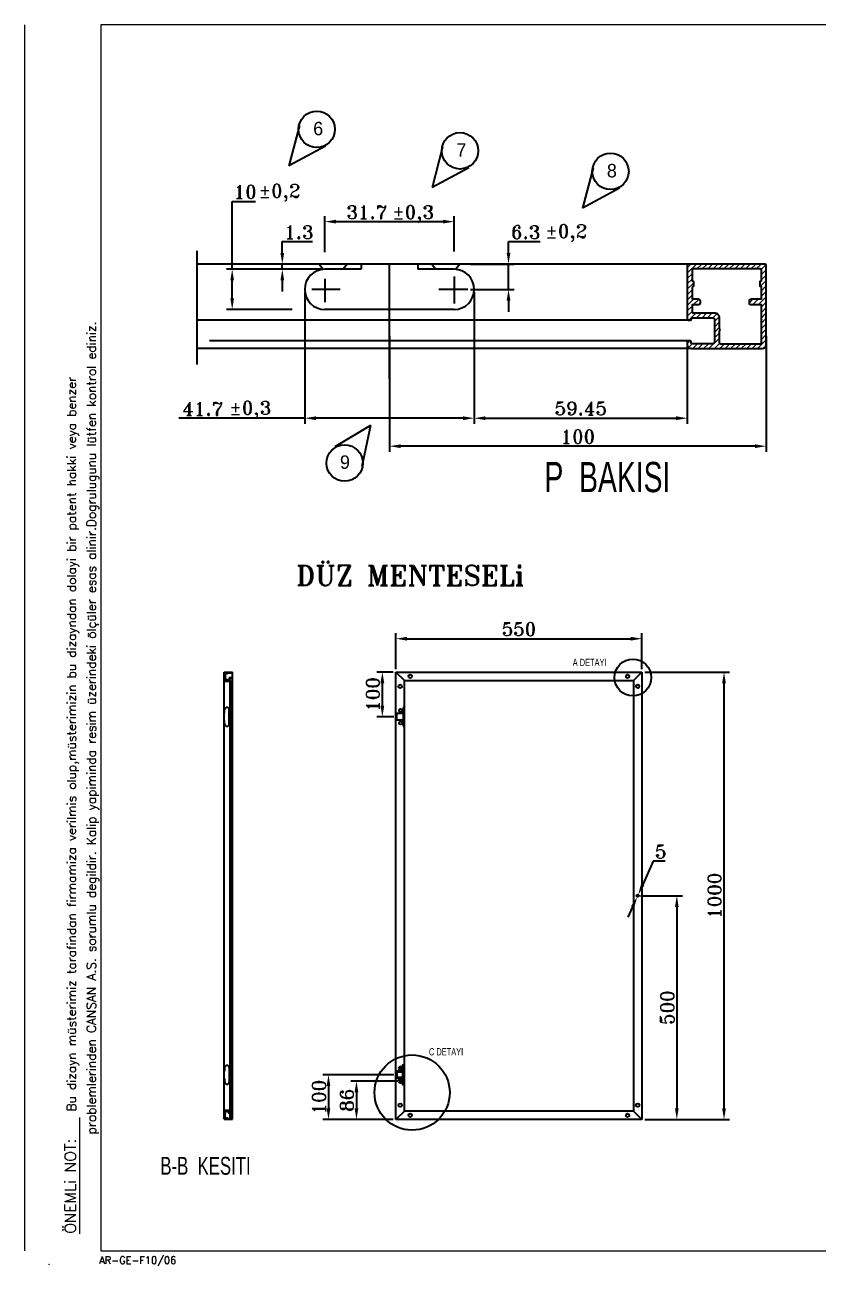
# Model space of a CAD drawing. Header units: millimetres. Extents: x 2483 to 2903, y 1404 to 1682.
# Drawn here: x 2483.4 to 2660.7, y 1404 to 1681.4 of the extents above; entities that cross this region are included whole.
import ezdxf

# ---------------------------------------------------------------- set-up
doc = ezdxf.new("R2010")
doc.units = ezdxf.units.MM
doc.header["$LTSCALE"] = 5
doc.linetypes.add('HIDDEN', pattern=[9.525, 6.35, -3.175])
for name, color, linetype, lineweight in [('cizgi', 7, 'Continuous', 20), ('taram', 5, 'Continuous', 18), ('VOLLEBREIT', 7, 'Continuous', 40)]:
    doc.layers.add(name, color=color, linetype=linetype, lineweight=lineweight)
doc.styles.add('ROMANT', font='romant.shx', dxfattribs={"height": 3})
doc.dimstyles.new('ISO-25', dxfattribs={"dimtxt": 10, "dimasz": 2.5, "dimexe": 1.25, "dimexo": 0.625, "dimtad": 1, "dimtoh": 1, "dimlfac": 5, "dimtxsty": 'ROMANT', "dimcen": 2.5, "dimclrd": 242, "dimclre": 242, "dimclrt": 242, "dimadec": 1, "dimazin": 2, "dimtfac": 1, "dimtmove": 0, "dimatfit": 3, "dimfxl": 0, "dimarcsym": 0})

# ---------------------------------------------------------------- blocks, each defined once
blk = doc.blocks.new('*D90')
at = {"color": 242, "lineweight": -2, "ltscale": 5}
for p, q in [((2566.34, 1537.4), (2566.34, 1545.47)), ((2621.34, 1537.4), (2621.34, 1545.47)), ((2568.84, 1544.22), (2618.84, 1544.22))]:
    blk.add_line(p, q, dxfattribs=at)
at = {"color": 242, "ltscale": 5}
for points in [[(2568.84, 1544.64), (2568.84, 1543.8), (2566.34, 1544.22)], [(2618.84, 1544.64), (2618.84, 1543.8), (2621.34, 1544.22)]]:
    blk.add_solid(points, dxfattribs=at)
at = {"layer": 'Defpoints', "color": 0, "ltscale": 5}
for p in [(2621.34, 1544.22), (2566.34, 1536.78), (2621.34, 1536.78)]:
    blk.add_point(p, dxfattribs=at)
at = {"color": 242, "ltscale": 5, "insert": (2593.84, 1546.35), "char_height": 3, "attachment_point": 5, "style": 'ROMANT'}
blk.add_mtext('{\\fRomanT|b0|i0|c162|p2;550}', dxfattribs=at)
blk = doc.blocks.new('BOHRSYMBOL_ALUSCHARNIER')
at = {"layer": 'VOLLEBREIT'}
for p, q in [((-7, -0.5), (-7, -15)), ((7, -0.5), (-7, -0.5)), ((7, -15), (7, -0.5))]:
    blk.add_line(p, q, dxfattribs=at)
blk.add_lwpolyline([(-21.05, -17), (21.05, -17), (21.05, -15), (-21.05, -15)], close=True, dxfattribs=at)
at = {"layer": 'VOLLEBREIT', "ltscale": 0.5}
for centre in [(-14, -9.6), (14, -9.6)]:
    blk.add_circle(centre, 3.5, dxfattribs=at)
at = {"layer": 'VOLLEBREIT', "color": 1, "ltscale": 0.5}
blk.add_point((0, 0), dxfattribs=at)
blk = doc.blocks.new('*D91')
at = {"color": 242, "lineweight": -2, "ltscale": 5}
for p, q in [((2621.97, 1536.78), (2640.95, 1536.78)), ((2639.7, 1439.28), (2639.7, 1534.28)), ((2621.97, 1436.78), (2640.95, 1436.78))]:
    blk.add_line(p, q, dxfattribs=at)
at = {"color": 242, "ltscale": 5}
for points in [[(2639.28, 1534.28), (2640.11, 1534.28), (2639.7, 1536.78)], [(2639.28, 1439.28), (2640.11, 1439.28), (2639.7, 1436.78)]]:
    blk.add_solid(points, dxfattribs=at)
at = {"layer": 'Defpoints', "color": 0, "ltscale": 5}
for p in [(2621.34, 1536.78), (2639.7, 1536.78), (2621.34, 1436.78)]:
    blk.add_point(p, dxfattribs=at)
at = {"color": 242, "ltscale": 5, "insert": (2637.57, 1486.78), "char_height": 3, "attachment_point": 5, "rotation": 90, "style": 'ROMANT'}
blk.add_mtext('{\\fRomanT|b0|i0|c162|p2;1000}', dxfattribs=at)
blk = doc.blocks.new('*D97')
at = {"color": 242, "linetype": 'HIDDEN', "lineweight": -2, "ltscale": 5}
for p, q in [((2621.02, 1486.78), (2630.4, 1486.78)), ((2629.15, 1484.28), (2629.15, 1439.28)), ((2621.97, 1436.78), (2630.4, 1436.78))]:
    blk.add_line(p, q, dxfattribs=at)
at = {"color": 242, "linetype": 'HIDDEN', "ltscale": 5}
for points in [[(2628.73, 1484.28), (2629.56, 1484.28), (2629.15, 1486.78)], [(2628.73, 1439.28), (2629.56, 1439.28), (2629.15, 1436.78)]]:
    blk.add_solid(points, dxfattribs=at)
at = {"layer": 'Defpoints', "color": 0, "linetype": 'HIDDEN', "ltscale": 5}
for p in [(2620.39, 1486.78), (2621.34, 1436.78), (2629.15, 1436.78)]:
    blk.add_point(p, dxfattribs=at)
at = {"color": 242, "linetype": 'HIDDEN', "ltscale": 5, "insert": (2627.02, 1461.78), "char_height": 3, "attachment_point": 5, "rotation": 90, "style": 'ROMANT'}
blk.add_mtext('{\\fRomanT|b0|i0|c162|p2;500}', dxfattribs=at)
blk = doc.blocks.new('*D98')
at = {"color": 242, "linetype": 'HIDDEN', "lineweight": -2, "ltscale": 5}
for p, q in [((2623.89, 1494.51), (2621.52, 1489.28)), ((2626.55, 1494.51), (2623.89, 1494.51)), ((2620.29, 1486.55), (2620.5, 1487)), ((2619.26, 1484.27), (2618.23, 1481.99))]:
    blk.add_line(p, q, dxfattribs=at)
at = {"color": 242, "linetype": 'HIDDEN', "ltscale": 5}
for points in [[(2621.15, 1489.45), (2621.9, 1489.11), (2620.5, 1487)], [(2618.88, 1484.44), (2619.64, 1484.1), (2620.29, 1486.55)]]:
    blk.add_solid(points, dxfattribs=at)
at = {"layer": 'Defpoints', "color": 0, "linetype": 'HIDDEN', "ltscale": 5}
for p in [(2620.5, 1487), (2620.29, 1486.55)]:
    blk.add_point(p, dxfattribs=at)
at = {"color": 242, "linetype": 'HIDDEN', "ltscale": 5, "insert": (2625.53, 1496.64), "char_height": 3, "attachment_point": 5, "style": 'ROMANT'}
blk.add_mtext('{\\fRomanT|b0|i0|c162|p2;5}', dxfattribs=at)
blk = doc.blocks.new('*D101')
at = {"color": 242, "linetype": 'HIDDEN', "lineweight": -2, "ltscale": 5}
for p, q in [((2565.72, 1536.78), (2562.07, 1536.78)), ((2563.32, 1529.28), (2563.32, 1534.28)), ((2565.87, 1526.78), (2562.07, 1526.78))]:
    blk.add_line(p, q, dxfattribs=at)
at = {"color": 242, "linetype": 'HIDDEN', "ltscale": 5}
for points in [[(2562.9, 1534.28), (2563.74, 1534.28), (2563.32, 1536.78)], [(2562.9, 1529.28), (2563.74, 1529.28), (2563.32, 1526.78)]]:
    blk.add_solid(points, dxfattribs=at)
at = {"layer": 'Defpoints', "color": 0, "linetype": 'HIDDEN', "ltscale": 5}
for p in [(2563.32, 1536.78), (2566.34, 1536.78), (2566.5, 1526.78)]:
    blk.add_point(p, dxfattribs=at)
at = {"color": 242, "linetype": 'HIDDEN', "ltscale": 5, "insert": (2561.19, 1531.78), "char_height": 3, "attachment_point": 5, "rotation": 90, "style": 'ROMANT'}
blk.add_mtext('{\\fRomanT|b0|i0|c162|p2;100}', dxfattribs=at)
blk = doc.blocks.new('*D111')
at = {"color": 242, "lineweight": -2, "ltscale": 5}
for p, q in [((2529.75, 1626.78), (2529.75, 1641.95)), ((2529.75, 1641.95), (2534.94, 1641.95)), ((2543.26, 1626.78), (2528.5, 1626.78)), ((2529.75, 1620.28), (2529.75, 1624.28)), ((2543.15, 1617.78), (2528.5, 1617.78))]:
    blk.add_line(p, q, dxfattribs=at)
at = {"color": 242, "ltscale": 5}
for points in [[(2529.33, 1624.28), (2530.16, 1624.28), (2529.75, 1626.78)], [(2529.33, 1620.28), (2530.16, 1620.28), (2529.75, 1617.78)]]:
    blk.add_solid(points, dxfattribs=at)
at = {"layer": 'Defpoints', "color": 0, "ltscale": 5}
for p in [(2543.88, 1626.78), (2529.75, 1617.78), (2543.77, 1617.78)]:
    blk.add_point(p, dxfattribs=at)
at = {"color": 242, "ltscale": 5, "insert": (2532.66, 1644.08), "char_height": 3, "attachment_point": 5, "style": 'ROMANT'}
blk.add_mtext('10', dxfattribs=at)
blk = doc.blocks.new('*D112')
at = {"color": 242, "lineweight": -2, "ltscale": 5}
for p, q in [((2591.52, 1630.45), (2591.52, 1632.95)), ((2591.52, 1632.95), (2598.57, 1632.95)), ((2583.03, 1627.95), (2592.77, 1627.95)), ((2591.52, 1622.28), (2591.52, 1627.95)), ((2583.03, 1622.28), (2592.77, 1622.28)), ((2591.52, 1619.78), (2591.52, 1617.28))]:
    blk.add_line(p, q, dxfattribs=at)
at = {"color": 242, "ltscale": 5}
for points in [[(2591.1, 1630.45), (2591.94, 1630.45), (2591.52, 1627.95)], [(2591.1, 1619.78), (2591.94, 1619.78), (2591.52, 1622.28)]]:
    blk.add_solid(points, dxfattribs=at)
at = {"layer": 'Defpoints', "color": 0, "ltscale": 5}
for p in [(2582.4, 1627.95), (2591.52, 1627.95), (2582.4, 1622.28)]:
    blk.add_point(p, dxfattribs=at)
at = {"color": 242, "ltscale": 5, "insert": (2595.36, 1635.08), "char_height": 3, "attachment_point": 5, "style": 'ROMANT'}
blk.add_mtext('6.3', dxfattribs=at)
blk = doc.blocks.new('*D113')
at = {"color": 242, "lineweight": -2, "ltscale": 5}
for p, q in [((2540.95, 1630.45), (2540.95, 1632.95)), ((2540.95, 1632.95), (2547.72, 1632.95)), ((2549.83, 1627.95), (2539.7, 1627.95)), ((2549.84, 1626.78), (2539.7, 1626.78)), ((2540.95, 1626.78), (2540.95, 1627.95)), ((2540.95, 1624.28), (2540.95, 1621.78))]:
    blk.add_line(p, q, dxfattribs=at)
at = {"color": 242, "ltscale": 5}
for points in [[(2540.53, 1630.45), (2541.37, 1630.45), (2540.95, 1627.95)], [(2540.53, 1624.28), (2541.37, 1624.28), (2540.95, 1626.78)]]:
    blk.add_solid(points, dxfattribs=at)
at = {"layer": 'Defpoints', "color": 0, "ltscale": 5}
for p in [(2540.95, 1627.95), (2550.46, 1627.95), (2550.47, 1626.78)]:
    blk.add_point(p, dxfattribs=at)
at = {"color": 242, "ltscale": 5, "insert": (2544.65, 1635.08), "char_height": 3, "attachment_point": 5, "style": 'ROMANT'}
blk.add_mtext('1.3', dxfattribs=at)
blk = doc.blocks.new('*D114')
at = {"color": 242, "lineweight": -2, "ltscale": 5}
for p, q in [((2550.47, 1630.63), (2550.47, 1638.68)), ((2552.97, 1637.43), (2576.86, 1637.43)), ((2579.36, 1630.74), (2579.36, 1638.68))]:
    blk.add_line(p, q, dxfattribs=at)
at = {"color": 242, "ltscale": 5}
for points in [[(2552.97, 1637.85), (2552.97, 1637.01), (2550.47, 1637.43)], [(2576.86, 1637.85), (2576.86, 1637.01), (2579.36, 1637.43)]]:
    blk.add_solid(points, dxfattribs=at)
at = {"layer": 'Defpoints', "color": 0, "ltscale": 5}
for p in [(2579.36, 1637.43), (2550.47, 1630.01), (2579.36, 1630.12)]:
    blk.add_point(p, dxfattribs=at)
at = {"color": 242, "ltscale": 5, "insert": (2559.85, 1639.55), "char_height": 3, "attachment_point": 5, "style": 'ROMANT'}
blk.add_mtext('31.7', dxfattribs=at)
blk = doc.blocks.new('*D115')
at = {"color": 242, "lineweight": -2, "ltscale": 5}
for p, q in [((2545.97, 1621.66), (2545.97, 1592.25)), ((2583.86, 1621.66), (2583.86, 1592.25)), ((2545.97, 1593.5), (2517.83, 1593.5)), ((2581.36, 1593.5), (2548.47, 1593.5))]:
    blk.add_line(p, q, dxfattribs=at)
at = {"color": 242, "ltscale": 5}
for points in [[(2548.47, 1593.92), (2548.47, 1593.08), (2545.97, 1593.5)], [(2581.36, 1593.92), (2581.36, 1593.08), (2583.86, 1593.5)]]:
    blk.add_solid(points, dxfattribs=at)
at = {"layer": 'Defpoints', "color": 0, "ltscale": 5}
for p in [(2545.97, 1622.28), (2583.86, 1622.28), (2583.86, 1593.5)]:
    blk.add_point(p, dxfattribs=at)
at = {"color": 242, "ltscale": 5, "insert": (2523.17, 1595.62), "char_height": 3, "attachment_point": 5, "style": 'ROMANT'}
blk.add_mtext('41.7', dxfattribs=at)
blk = doc.blocks.new('*D116')
at = {"color": 242, "linetype": 'HIDDEN', "lineweight": -2, "ltscale": 5}
for p, q in [((2564.91, 1611.81), (2564.91, 1586)), ((2649.13, 1611.81), (2649.13, 1586)), ((2646.63, 1587.25), (2567.41, 1587.25))]:
    blk.add_line(p, q, dxfattribs=at)
at = {"color": 242, "linetype": 'HIDDEN', "ltscale": 5}
for points in [[(2567.41, 1587.66), (2567.41, 1586.83), (2564.91, 1587.25)], [(2646.63, 1587.66), (2646.63, 1586.83), (2649.13, 1587.25)]]:
    blk.add_solid(points, dxfattribs=at)
at = {"layer": 'Defpoints', "color": 0, "linetype": 'HIDDEN', "ltscale": 5}
for p in [(2564.91, 1612.44), (2649.13, 1612.44), (2564.91, 1587.25)]:
    blk.add_point(p, dxfattribs=at)
at = {"color": 242, "linetype": 'HIDDEN', "ltscale": 5, "insert": (2607.02, 1589.37), "char_height": 3, "attachment_point": 5, "style": 'ROMANT'}
blk.add_mtext('{\\fRomanT|b0|i0|c162|p2;100}', dxfattribs=at)
blk = doc.blocks.new('*D117')
at = {"color": 242, "linetype": 'HIDDEN', "lineweight": -2, "ltscale": 5}
for p, q in [((2583.86, 1621.66), (2583.86, 1592.25)), ((2631.49, 1609.49), (2631.49, 1592.25)), ((2586.36, 1593.5), (2628.99, 1593.5))]:
    blk.add_line(p, q, dxfattribs=at)
at = {"color": 242, "linetype": 'HIDDEN', "ltscale": 5}
for points in [[(2586.36, 1593.92), (2586.36, 1593.08), (2583.86, 1593.5)], [(2628.99, 1593.92), (2628.99, 1593.08), (2631.49, 1593.5)]]:
    blk.add_solid(points, dxfattribs=at)
at = {"layer": 'Defpoints', "color": 0, "linetype": 'HIDDEN', "ltscale": 5}
for p in [(2583.86, 1622.28), (2631.49, 1610.12), (2631.49, 1593.5)]:
    blk.add_point(p, dxfattribs=at)
at = {"color": 242, "linetype": 'HIDDEN', "ltscale": 5, "insert": (2607.67, 1595.66), "char_height": 3, "attachment_point": 5, "style": 'ROMANT'}
blk.add_mtext('{\\fRomanT|b0|i0|c162|p2;59.45}', dxfattribs=at)
blk = doc.blocks.new('*D124')
at = {"color": 242, "linetype": 'HIDDEN', "lineweight": -2, "ltscale": 5}
for p, q in [((2566.78, 1445.38), (2556.28, 1445.38)), ((2557.53, 1442.88), (2557.53, 1439.28)), ((2565.72, 1436.78), (2556.28, 1436.78))]:
    blk.add_line(p, q, dxfattribs=at)
at = {"color": 242, "linetype": 'HIDDEN', "ltscale": 5}
for points in [[(2557.11, 1442.88), (2557.95, 1442.88), (2557.53, 1445.38)], [(2557.11, 1439.28), (2557.95, 1439.28), (2557.53, 1436.78)]]:
    blk.add_solid(points, dxfattribs=at)
at = {"layer": 'Defpoints', "color": 0, "linetype": 'HIDDEN', "ltscale": 5}
for p in [(2567.41, 1445.38), (2557.53, 1436.78), (2566.34, 1436.78)]:
    blk.add_point(p, dxfattribs=at)
at = {"color": 242, "linetype": 'HIDDEN', "ltscale": 5, "insert": (2555.4, 1441.08), "char_height": 3, "attachment_point": 5, "rotation": 90, "style": 'ROMANT'}
blk.add_mtext('{\\fRomanT|b0|i0|c162|p2;86}', dxfattribs=at)
blk = doc.blocks.new('*D125')
at = {"color": 242, "linetype": 'HIDDEN', "lineweight": -2, "ltscale": 5}
for p, q in [((2565.87, 1446.78), (2550.03, 1446.78)), ((2551.28, 1444.28), (2551.28, 1439.28)), ((2565.72, 1436.78), (2550.03, 1436.78))]:
    blk.add_line(p, q, dxfattribs=at)
at = {"color": 242, "linetype": 'HIDDEN', "ltscale": 5}
for points in [[(2550.86, 1444.28), (2551.69, 1444.28), (2551.28, 1446.78)], [(2550.86, 1439.28), (2551.69, 1439.28), (2551.28, 1436.78)]]:
    blk.add_solid(points, dxfattribs=at)
at = {"layer": 'Defpoints', "color": 0, "linetype": 'HIDDEN', "ltscale": 5}
for p in [(2566.5, 1446.78), (2551.28, 1436.78), (2566.34, 1436.78)]:
    blk.add_point(p, dxfattribs=at)
at = {"color": 242, "linetype": 'HIDDEN', "ltscale": 5, "insert": (2549.15, 1441.78), "char_height": 3, "attachment_point": 5, "rotation": 90, "style": 'ROMANT'}
blk.add_mtext('{\\fRomanT|b0|i0|c162|p2;100}', dxfattribs=at)

msp = doc.modelspace()

# ---------------------------------------------------------------- hatches: boundary and pattern name
at = {"layer": 'taram', "ltscale": 0.009}
h = msp.add_hatch(dxfattribs=at)
h.set_pattern_fill('ANSI31', color=256, scale=0.268719, angle=180, style=0)
h.set_pattern_definition([(225, (3854.6274, 1614.7295), (0.60329136, -0.60329136), [])])
h.paths.add_polyline_path([(2631.7555, 1627.9447, 0.41421356), (2631.4868, 1627.676), (2631.4868, 1615.6732, 0.69108049), (2631.957, 1615.4954, 0.69108049), (2632.4273, 1615.6732, -0.41421356), (2632.696, 1615.9419), (2637.2642, 1615.9419, -0.41421356), (2637.5329, 1615.6732), (2637.5329, 1610.3884, -0.41421356), (2637.2642, 1610.1197), (2632.6512, 1610.1197, -0.41421356), (2632.3825, 1610.3884), (2632.3825, 1610.5227, 0.64823152), (2631.9346, 1610.723, 0.64823152), (2631.4868, 1610.5227), (2631.4868, 1609.9405, 0.41421356), (2632.3825, 1609.0448), (2648.2369, 1609.0448, 0.41421356), (2649.1326, 1609.9405), (2649.1326, 1627.676, 0.41421356), (2648.8639, 1627.9447)])
h.paths.add_polyline_path([(2647.789, 1626.8698, -0.41421356), (2648.0578, 1626.6011), (2648.0578, 1624.1639, 0.54057494), (2647.7443, 1623.9587), (2647.7443, 1623.063, 0.54057494), (2648.0578, 1622.8577), (2648.0578, 1620.1518), (2645.8184, 1620.1518, 0.57735027), (2645.4306, 1619.48, 0.57735027), (2645.8184, 1618.8082), (2648.0578, 1618.8082), (2648.0578, 1610.3884, -0.41421356), (2647.789, 1610.1197), (2638.8765, 1610.1197, -0.41421356), (2638.6078, 1610.3884), (2638.6078, 1612.9412), (2638.787, 1613.1204), (2638.6526, 1613.2547), (2638.787, 1613.3891), (2638.6078, 1613.5682), (2638.6078, 1616.1211, 0.41421356), (2637.7121, 1617.0168), (2632.8303, 1617.0168, -0.41421356), (2632.5616, 1617.2855), (2632.5616, 1618.8082), (2633.9052, 1618.8082, 0.57735027), (2634.2931, 1619.48, 0.57735027), (2633.9052, 1620.1518), (2632.5616, 1620.1518), (2632.5616, 1622.8577, 0.54057494), (2632.8751, 1623.063), (2632.8751, 1623.9587, 0.54057494), (2632.5616, 1624.1639), (2632.5616, 1626.6011, -0.41421356), (2632.8303, 1626.8698)], flags=16)

# ---------------------------------------------------------------- linework, layer by layer
at = {"color": 0, "linetype": 'Continuous'}
for p, q in [((2544.7721, 1658.8954), (2542.4396, 1649.8647)), ((2550.6446, 1654.3001), (2542.4396, 1649.8647)), ((2576.7674, 1654.0805), (2574.4349, 1645.0498)), ((2582.6398, 1649.4852), (2574.4349, 1645.0498)), ((2610.4271, 1649.4764), (2608.0946, 1640.4457)), ((2616.2996, 1644.8811), (2608.0946, 1640.4457)), ((2552.7359, 1587.1421), (2560.7391, 1591.9321)), ((2558.8037, 1582.808), (2560.7391, 1591.9321))]:
    msp.add_line(p, q, dxfattribs=at)
for p, q in [((2521.826, 1630.9114), (2521.826, 1605.4901)), ((2631.7555, 1627.9447), (2521.7222, 1627.9517)), ((2549.1645, 1627.9517), (2550.0645, 1626.7817)), ((2558.6145, 1626.7817), (2550.4695, 1626.7817)), ((2555.4645, 1627.9517), (2554.5645, 1626.7817)), ((2558.6145, 1627.9517), (2558.6145, 1626.7817)), ((2564.9145, 1602.3242), (2564.9145, 1627.9517)), ((2571.2145, 1627.9517), (2571.2145, 1626.7817)), ((2579.3595, 1626.7817), (2571.2145, 1626.7817)), ((2574.3645, 1627.9517), (2575.2645, 1626.7817)), ((2580.6645, 1627.9517), (2579.7645, 1626.7817)), ((2550.4695, 1624.6307), (2550.4695, 1619.4464)), ((2579.3595, 1625.1491), (2579.3595, 1619.1008)), ((2553.9236, 1622.2817), (2547.5821, 1622.2817)), ((2550.4695, 1622.2817), (2550.4695, 1622.2817)), ((2582.4027, 1622.2817), (2575.9459, 1622.2817)), ((2579.3595, 1622.2817), (2579.3595, 1622.2817)), ((2579.3595, 1617.7817), (2550.4695, 1617.7817)), ((2631.957, 1615.4045), (2521.7222, 1615.4117)), ((2632.3808, 1609.0448), (2521.826, 1609.0517)), ((2527.9547, 1536.7764), (2529.8547, 1536.7764)), ((2527.9547, 1534.7314), (2527.9547, 1536.7764)), ((2527.9547, 1436.8186), (2527.9547, 1534.7736)), ((2527.9547, 1534.7314), (2529.2847, 1534.7314)), ((2528.1497, 1536.2114), (2528.1497, 1535.4414)), ((2528.1497, 1536.2114), (2528.2547, 1536.2114)), ((2528.1497, 1535.4414), (2528.2547, 1535.4414)), ((2528.2547, 1536.6314), (2528.2547, 1536.2114)), ((2528.2547, 1536.6314), (2528.5897, 1536.6314)), ((2528.2547, 1535.4414), (2528.2547, 1534.8764)), ((2528.2547, 1534.8764), (2528.5897, 1534.8764)), ((2528.5897, 1536.6314), (2528.5897, 1536.4964)), ((2528.5897, 1535.0114), (2528.5897, 1534.8764)), ((2528.6397, 1536.4464), (2528.6947, 1536.4464)), ((2528.6397, 1535.0614), (2528.6947, 1535.0614)), ((2528.7447, 1536.6314), (2528.7447, 1536.4964)), ((2528.7447, 1536.6314), (2529.7097, 1536.6314)), ((2528.7447, 1535.0114), (2528.7447, 1534.8764)), ((2528.7447, 1534.8764), (2529.0397, 1534.8764)), ((2529.0397, 1535.5764), (2529.7097, 1535.5764)), ((2529.0397, 1535.5764), (2529.0397, 1534.8764)), ((2529.1847, 1535.4314), (2529.7297, 1535.4314)), ((2529.1847, 1535.4314), (2529.1847, 1534.8764)), ((2529.1847, 1534.8764), (2529.2847, 1534.8764)), ((2529.2847, 1534.8764), (2529.2847, 1534.7314)), ((2529.2847, 1436.8186), (2529.2847, 1534.7736)), ((2529.7097, 1536.6314), (2529.7097, 1535.5764)), ((2529.7297, 1535.4314), (2529.7297, 1534.7314)), ((2529.7297, 1436.8186), (2529.7297, 1534.7736)), ((2529.7297, 1534.7314), (2529.8547, 1534.7314)), ((2529.8547, 1534.7314), (2529.8547, 1536.7764)), ((2529.8547, 1436.8186), (2529.8547, 1534.7736)), ((2566.3433, 1536.7764), (2621.3433, 1536.7764)), ((2568.2433, 1534.8764), (2566.3433, 1536.7764)), ((2568.2433, 1534.8764), (2566.3433, 1536.7764)), ((2566.3433, 1436.7764), (2566.3433, 1536.7764)), ((2568.2433, 1534.8764), (2619.4433, 1534.8764)), ((2568.2433, 1438.6764), (2568.2433, 1534.8764)), ((2619.4433, 1534.8764), (2621.3433, 1536.7764)), ((2619.4433, 1534.8764), (2621.3433, 1536.7764)), ((2619.4433, 1534.8764), (2619.4433, 1438.6764)), ((2621.3433, 1536.7764), (2621.3433, 1436.7764)), ((2568.1477, 1528.8814), (2567.9477, 1528.8814)), ((2567.9477, 1528.8814), (2567.9477, 1524.6714)), ((2568.1477, 1524.6714), (2568.1477, 1528.8814)), ((2528.0547, 1527.5764), (2527.9547, 1527.5764)), ((2528.0547, 1525.9764), (2527.9547, 1525.9764)), ((2528.0547, 1527.5764), (2528.0547, 1528.3674)), ((2528.0547, 1525.1854), (2528.0547, 1525.9764)), ((2529.0847, 1525.1854), (2529.0847, 1528.3674)), ((2567.9477, 1527.4764), (2566.4977, 1527.4764)), ((2566.4977, 1527.4764), (2566.4977, 1526.0764)), ((2566.4977, 1526.0764), (2567.9477, 1526.0764)), ((2567.9477, 1524.6714), (2568.1477, 1524.6714)), ((2528.0547, 1448.3674), (2528.0547, 1447.5764)), ((2529.0847, 1448.3674), (2529.0847, 1445.1854)), ((2528.0547, 1447.5764), (2527.9547, 1447.5764)), ((2528.0547, 1445.9764), (2527.9547, 1445.9764)), ((2528.0547, 1445.9764), (2528.0547, 1445.1854)), ((2527.9547, 1438.8636), (2529.2847, 1438.8636)), ((2527.9547, 1436.8186), (2527.9547, 1438.8636)), ((2528.1497, 1438.1536), (2528.2547, 1438.1536)), ((2528.1497, 1437.3836), (2528.1497, 1438.1536)), ((2528.1497, 1437.3836), (2528.2547, 1437.3836)), ((2528.2547, 1438.7186), (2528.5897, 1438.7186)), ((2528.2547, 1438.1536), (2528.2547, 1438.7186)), ((2528.2547, 1436.9636), (2528.2547, 1437.3836)), ((2528.2547, 1436.9636), (2528.5897, 1436.9636)), ((2528.5897, 1438.5836), (2528.5897, 1438.7186)), ((2528.5897, 1436.9636), (2528.5897, 1437.0986)), ((2528.6397, 1438.5336), (2528.6947, 1438.5336)), ((2528.6397, 1437.1486), (2528.6947, 1437.1486)), ((2528.7447, 1438.5836), (2528.7447, 1438.7186)), ((2528.7447, 1438.7186), (2529.0397, 1438.7186)), ((2528.7447, 1436.9636), (2528.7447, 1437.0986)), ((2528.7447, 1436.9636), (2529.7097, 1436.9636)), ((2529.0397, 1438.0186), (2529.0397, 1438.7186)), ((2529.0397, 1438.0186), (2529.7097, 1438.0186)), ((2529.1847, 1438.7186), (2529.2847, 1438.7186)), ((2529.1847, 1438.1636), (2529.1847, 1438.7186)), ((2529.1847, 1438.1636), (2529.7297, 1438.1636)), ((2529.2847, 1438.7186), (2529.2847, 1438.8636)), ((2529.7097, 1436.9636), (2529.7097, 1438.0186)), ((2529.7297, 1438.8636), (2529.8547, 1438.8636)), ((2529.7297, 1438.1636), (2529.7297, 1438.8636)), ((2529.8547, 1436.8186), (2529.8547, 1438.8636)), ((2568.2433, 1438.6764), (2566.3433, 1436.7764)), ((2568.2433, 1438.6764), (2566.3433, 1436.7764)), ((2619.4433, 1438.6764), (2568.2433, 1438.6764)), ((2619.4433, 1438.6764), (2621.3433, 1436.7764)), ((2619.4433, 1438.6764), (2621.3433, 1436.7764)), ((2527.9547, 1436.8186), (2529.8547, 1436.8186)), ((2621.3433, 1436.7764), (2566.3433, 1436.7764))]:
    msp.add_line(p, q)
at = {"linetype": 'HIDDEN', "ltscale": 5}
msp.add_line((2631.7555, 1610.7915), (2524.6565, 1610.7915), dxfattribs=at)
for points in [[(2637.5329, 1615.6732), (2637.5329, 1610.3884, -0.41421356), (2637.2642, 1610.1197), (2632.6512, 1610.1197, -0.41421356), (2632.3825, 1610.3884), (2632.3825, 1610.5227, 0.41421356), (2632.1138, 1610.7915), (2631.7555, 1610.7915, 0.41421356), (2631.4868, 1610.5227), (2631.4868, 1610.1197), (2631.4868, 1609.9405, 0.41421356), (2632.3825, 1609.0448), (2648.2369, 1609.0448, 0.41421356), (2649.1326, 1609.9405), (2649.1326, 1627.676, 0.41421356), (2648.8639, 1627.9447), (2631.7555, 1627.9447, 0.41421356), (2631.4868, 1627.676), (2631.4868, 1615.6732, 0.41421356), (2631.7555, 1615.4045), (2632.1585, 1615.4045, 0.41421356), (2632.4273, 1615.6732, -0.41421356), (2632.696, 1615.9419), (2637.2642, 1615.9419, -0.41421356)], [(2632.5616, 1622.839), (2632.5616, 1620.1518), (2633.9052, 1620.1518, -0.41421356), (2634.3531, 1619.704), (2634.3531, 1619.2561, -0.41421356), (2633.9052, 1618.8082), (2632.5616, 1618.8082), (2632.5616, 1617.2855, 0.41421356), (2632.8303, 1617.0168), (2637.7121, 1617.0168, -0.41421356), (2638.6078, 1616.1211), (2638.6078, 1613.5682), (2638.787, 1613.3891), (2638.6526, 1613.2547), (2638.787, 1613.1204), (2638.6078, 1612.9412), (2638.6078, 1610.3884, 0.41421356), (2638.8765, 1610.1197), (2647.789, 1610.1197, 0.41421356), (2648.0578, 1610.3884), (2648.0578, 1618.8082), (2645.8184, 1618.8082, -0.41421356), (2645.3706, 1619.2561), (2645.3706, 1619.704, -0.41421356), (2645.8184, 1620.1518), (2648.0578, 1620.1518), (2648.0578, 1622.839), (2647.9682, 1622.839, -0.41421356), (2647.7443, 1623.063), (2647.7443, 1623.9587, -0.41421356), (2647.9682, 1624.1826), (2648.0578, 1624.1826), (2648.0578, 1626.6011, 0.41421356), (2647.789, 1626.8698), (2632.8303, 1626.8698, 0.41421356), (2632.5616, 1626.6011), (2632.5616, 1624.1826), (2632.6512, 1624.1826, -0.41421356), (2632.8751, 1623.9587), (2632.8751, 1623.063, -0.41421356), (2632.6512, 1622.839)]]:
    msp.add_lwpolyline(points, format="xyb", close=True)
at = {"color": 0, "linetype": 'Continuous'}
for centre in [(2548.6634, 1658.067), (2580.6586, 1653.2521), (2614.3184, 1648.6481), (2554.8799, 1583.4655)]:
    msp.add_circle(centre, 4.0675, dxfattribs=at)
for centre, radius in [((2619.3348, 1535.5554), 4.1114), ((2569.5433, 1535.8264), 0.4), ((2618.1433, 1535.8264), 0.4), ((2567.2933, 1533.5764), 0.4), ((2620.3933, 1533.5764), 0.4), ((2567.4077, 1528.1764), 0.35), ((2567.4077, 1525.3764), 0.35), ((2569.9776, 1442.7959), 8.4009), ((2567.2933, 1439.9764), 0.4), ((2620.3933, 1439.9764), 0.4), ((2569.5433, 1437.7264), 0.4), ((2618.1433, 1437.7264), 0.4)]:
    msp.add_circle(centre, radius)
at = {"linetype": 'HIDDEN', "ltscale": 5}
msp.add_circle((2620.3933, 1486.7764), 0.25, dxfattribs=at)
for centre, radius, start, end in [((2550.4695, 1622.2817), 4.5, 90, 180), ((2579.3595, 1622.2817), 4.5, 0, 90), ((2550.4695, 1622.2817), 4.5, 180, 270), ((2579.3595, 1622.2817), 4.5, 270, 0), ((2528.6397, 1536.4964), 0.05, 180, 270), ((2528.6397, 1535.0114), 0.05, 90, 180), ((2528.6947, 1536.4964), 0.05, 270, 0), ((2528.6947, 1535.0114), 0.05, 0, 90), ((2528.5697, 1528.3674), 0.515, 0, 180), ((2528.5697, 1525.1854), 0.515, 180, 0), ((2528.5697, 1448.3674), 0.515, 0, 180), ((2528.5697, 1445.1854), 0.515, 180, 0), ((2528.6397, 1438.5836), 0.05, 180, 270), ((2528.6397, 1437.0986), 0.05, 90, 180), ((2528.6947, 1438.5836), 0.05, 270, 0), ((2528.6947, 1437.0986), 0.05, 0, 90)]:
    msp.add_arc(centre, radius, start, end)
at = {"layer": 'cizgi'}
for p, q in [((2483.3925, 1407.4067), (2483.3925, 1681.4067)), ((2500.3925, 1681.4067), (2500.3925, 1407.4067)), ((2888.3925, 1681.4067), (2500.3925, 1681.4067)), ((2495.6865, 1411.2536), (2495.6865, 1437.1998)), ((2500.3925, 1407.4067), (2888.3925, 1407.4067))]:
    msp.add_line(p, q, dxfattribs=at)
at = {"layer": 'cizgi', "ltscale": 0.05}
for p, q in [((2488.8727, 1404.395), (2488.7283, 1404.395)), ((2488.7999, 1404.3201), (2488.7999, 1404.4699))]:
    msp.add_line(p, q, dxfattribs=at)

# ---------------------------------------------------------------- block references
at = {"xscale": -0.1000000000000227, "yscale": 0.1000000000000227, "zscale": 0.1, "rotation": 90}
msp.add_blockref('BOHRSYMBOL_ALUSCHARNIER', (2566.4477, 1446.7764), dxfattribs=at)

# ---------------------------------------------------------------- texts
at = {"color": 0, "linetype": 'Continuous'}
for s, p in [('6', (2547.8572, 1656.7359)), ('7', (2579.8524, 1651.921)), ('8', (2613.5122, 1647.317)), ('9', (2553.8439, 1582.1887))]:
    msp.add_text(s, height=3, dxfattribs=at).set_placement(p)
at = {"width": 0.7}
for s, height, p in [('P  BAKISI ', 6.76, (2599.5672, 1576.9732)), ('A DETAYI', 1.632, (2605.8706, 1538.1134)), ('C DETAYI', 1.632, (2573.7347, 1451.0988)), ('B-B  KESITI', 4, (2513.6957, 1424.4304))]:
    msp.add_text(s, height=height, dxfattribs=at).set_placement(p)
at = {"color": 7, "style": 'ROMANT'}
msp.add_text('DÜZ MENTESELi', height=4.5, dxfattribs=at).set_placement((2544.0321, 1556.1004))
at = {"color": 242, "ltscale": 5, "char_height": 3, "attachment_point": 5, "style": 'ROMANT'}
for s, insert in [('±0,{\\fRomanT|b0|i0|c162|p2;2}', (2540.3166, 1643.846)), ('±0{\\fRomanT|b0|i0|c162|p2;,3}', (2570.1761, 1639.0976)), ('±0,{\\fRomanT|b0|i0|c162|p2;2}', (2604.413, 1634.8474)), ('±0,{\\fRomanT|b0|i0|c162|p2;3}', (2533.7632, 1595.3396))]:
    msp.add_mtext(s, dxfattribs=dict(at, insert=insert))
at = {"layer": 'cizgi', "style": 'ROMANT'}
for s, height, p in [('problemlerinden CANSAN A.S. sorumlu degildir. Kalip yapiminda resim üzerindeki ölçüler esas alinir.Dogrulugunu lütfen kontrol ediniz.', 2, (2499.2715, 1433.4852)), (' Bu dizayn müsterimiz tarafindan firmamiza verilmis olup,müsterimizin bu dizayndan dolayi bir patent hakki veya benzer', 2, (2494.8284, 1437.2271)), ('ÖNEMLi NOT:', 2.5, (2494.8284, 1411.2773))]:
    msp.add_text(s, height=height, rotation=90, dxfattribs=at).set_placement(p)
msp.add_text('AR-GE-F10/06', height=1.6, dxfattribs=at).set_placement((2500.0316, 1404.5376))

# ---------------------------------------------------------------- dimensions: what is measured, and where the dimension line sits
dim = msp.add_linear_dim(base=(2529.7459, 1617.7817), p1=(2543.8822, 1626.7817), p2=(2543.7728, 1617.7817), angle=270, text='10', dimstyle='ISO-25')
dim.commit()
dim.dimension.update_dxf_attribs({"geometry": '*D111', "text_midpoint": (2532.6567, 1641.951), "dimtype": 160})
dim = msp.add_linear_dim(base=(2579.3595, 1637.4284), p1=(2550.4695, 1630.0088), p2=(2579.3595, 1630.1181), text='31.7', dimstyle='ISO-25', override={"dimgap": 0.625, "dimtol": 1, "dimlim": 0, "dimtp": 0.3, "dimtm": 0})
dim.commit()
dim.dimension.update_dxf_attribs({"geometry": '*D114', "text_midpoint": (2559.8546, 1637.4284), "dimtype": 160})
for base, p1, p2, angle, text, picture, middle in [((2540.9498, 1627.9517), (2550.4695, 1626.7817), (2550.4573, 1627.9517), 90, '1.3', '*D113', (2544.6463, 1635.0767)), ((2591.5185, 1627.9517), (2582.4027, 1622.2817), (2582.4027, 1627.9517), 90, '6.3', '*D112', (2595.3578, 1635.0767)), ((2639.6975, 1536.7764), (2621.3433, 1436.7764), (2621.3433, 1536.7764), 270, '{\\fRomanT|b0|i0|c162|p2;1000}', '*D91', (2637.5725, 1486.7764))]:
    dim = msp.add_linear_dim(base=base, p1=p1, p2=p2, angle=angle, text=text, dimstyle='ISO-25')
    dim.commit()
    dim.dimension.update_dxf_attribs({"geometry": picture, "text_midpoint": middle})
dim = msp.add_linear_dim(base=(2583.8595, 1593.4993), p1=(2545.9695, 1622.2817), p2=(2583.8595, 1622.2817), text='41.7', dimstyle='ISO-25')
dim.commit()
dim.dimension.update_dxf_attribs({"geometry": '*D115', "text_midpoint": (2523.1737, 1593.4993), "dimtype": 160})
at = {"linetype": 'HIDDEN', "ltscale": 5}
for base, p1, p2, text, picture, middle in [((2631.4868, 1593.4993), (2583.8595, 1622.2817), (2631.4868, 1610.1197), '{\\fRomanT|b0|i0|c162|p2;59.45}', '*D117', (2607.6731, 1595.6565)), ((2564.9145, 1587.2456), (2649.1326, 1612.4386), (2564.9145, 1612.4386), '{\\fRomanT|b0|i0|c162|p2;100}', '*D116', (2607.0236, 1589.3706))]:
    dim = msp.add_linear_dim(base=base, p1=p1, p2=p2, text=text, dimstyle='ISO-25', dxfattribs=at)
    dim.commit()
    dim.dimension.update_dxf_attribs({"geometry": picture, "text_midpoint": middle})
dim = msp.add_linear_dim(base=(2621.3433, 1544.2208), p1=(2566.3433, 1536.7764), p2=(2621.3433, 1536.7764), text='{\\fRomanT|b0|i0|c162|p2;550}', dimstyle='ISO-25')
dim.commit()
dim.dimension.update_dxf_attribs({"geometry": '*D90', "text_midpoint": (2593.8433, 1546.3458)})
for base, p1, p2, text, picture, middle in [((2563.3191, 1536.7764), (2566.4977, 1526.7764), (2566.3433, 1536.7764), '{\\fRomanT|b0|i0|c162|p2;100}', '*D101', (2561.1941, 1531.7764)), ((2629.1454, 1436.7764), (2620.3933, 1486.7764), (2621.3433, 1436.7764), '{\\fRomanT|b0|i0|c162|p2;500}', '*D97', (2627.0204, 1461.7764)), ((2551.2782, 1436.7764), (2566.4977, 1446.7764), (2566.3433, 1436.7764), '{\\fRomanT|b0|i0|c162|p2;100}', '*D125', (2549.1532, 1441.7764)), ((2557.5287, 1436.7764), (2567.4077, 1445.3764), (2566.3433, 1436.7764), '{\\fRomanT|b0|i0|c162|p2;86}', '*D124', (2555.4037, 1441.0764))]:
    dim = msp.add_linear_dim(base=base, p1=p1, p2=p2, angle=90, text=text, dimstyle='ISO-25', dxfattribs=at)
    dim.commit()
    dim.dimension.update_dxf_attribs({"geometry": picture, "text_midpoint": middle})
dim = msp.add_diameter_dim_2p(p1=(2620.2904, 1486.5486), p2=(2620.4961, 1487.0043), text='{\\fRomanT|b0|i0|c162|p2;5}', dimstyle='ISO-25', dxfattribs=at)
dim.commit()
dim.dimension.update_dxf_attribs({"geometry": '*D98', "text_midpoint": (2625.5324, 1494.5148), "dimtype": 163})

doc.saveas('drawing.dxf')
